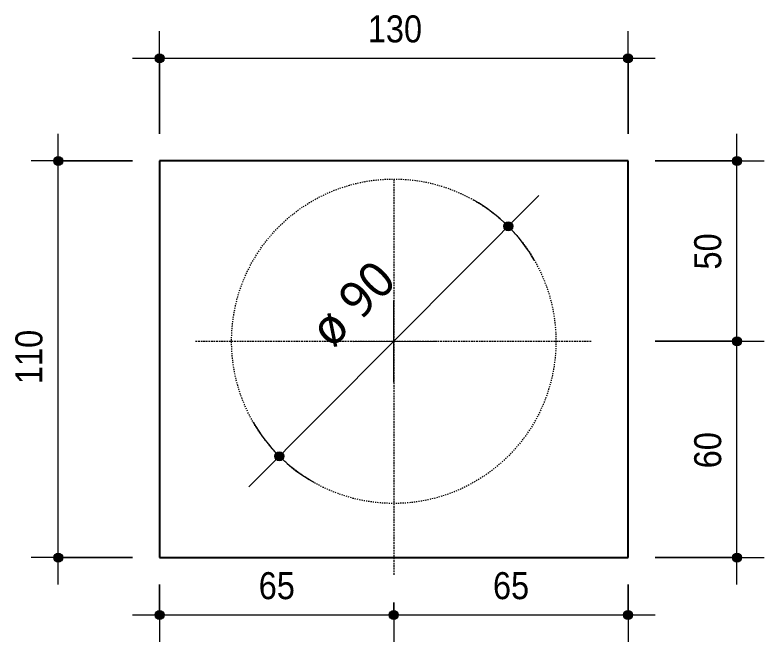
# Model space of a CAD drawing. Extents: x -2131 to 52870, y -3196 to 88043.
# Drawn here: x 46829 to 47036.8, y 1724.8 to 1898.7 of the extents above; entities that cross this region are included whole.
import ezdxf

# ---------------------------------------------------------------- set-up
doc = ezdxf.new("R2010")
doc.units = 0
doc.linetypes.add('Hidden', pattern=[0.714375, 0.47625, -0.238125])
doc.linetypes.add('Traço', pattern=[0.635, 0.3175, -0.3175])
for name, color, linetype, lineweight in [('A-ANNO-DIMS', 7, 'Continuous', 9), ('A-ANNO-DIMS-50', 7, 'Continuous', 9), ('S-FNDN', 7, 'Continuous', 25), ('S-FNDN-HDLN', 7, 'Traço', 18)]:
    doc.layers.add(name, color=color, linetype=linetype, lineweight=lineweight)
doc.styles.add('Fira Sans', font='', dxfattribs={"width": 0.9, "height": 7.5})
doc.styles.add('Gadugi_3', font='gadugi.ttf', dxfattribs={"height": 10})
doc.styles.get('Fira Sans').set_extended_font_data('Fira Sans')
doc.dimstyles.new('PED_1_5mm_ESQ_1', dxfattribs={"dimscale": 30.48, "dimtxt": 10.229846, "dimasz": 0.328084, "dimexe": 0.246063, "dimexo": 0.246063, "dimgap": 0.049213, "dimtad": 1, "dimdec": 1, "dimrnd": 0.5, "dimdsep": 46, "dimtxsty": 'Fira Sans', "dimblk1": 'DOTSMALL', "dimblk2": 'DOTSMALL', "dimsah": 1, "dimcen": 0.09, "dimdle": 0.246063, "dimazin": 0, "dimtfac": 1, "dimtdec": 4, "dimtix": 1, "dimtmove": 0, "dimatfit": 3, "dimfxl": 1, "dimtvp": 1, "dimtolj": 1, "dimtzin": 0, "dimarcsym": 2})
doc.dimstyles.new('PED_Diâmetro_-_2_5_mm_GADUGI', dxfattribs={"dimscale": 30.48, "dimtxt": 10.371623, "dimasz": 0.328084, "dimexe": 0.393701, "dimexo": 0, "dimgap": 0.246063, "dimtad": 1, "dimjust": 3, "dimrnd": 0.01, "dimdsep": 46, "dimtxsty": 'Gadugi_3', "dimblk1": 'DOTSMALL', "dimblk2": 'DOTSMALL', "dimsah": 1, "dimcen": 0.09, "dimdle": 0.393701, "dimazin": 0, "dimtfac": 1, "dimtdec": 4, "dimtix": 1, "dimtmove": 0, "dimatfit": 2, "dimfxl": 1, "dimtvp": 1, "dimtolj": 1, "dimtzin": 0, "dimarcsym": 2})

# ---------------------------------------------------------------- blocks, each defined once
blk = doc.blocks.new('PED_BLRET-1EST_EXCENTRICA_R01_2019 - 110x130x100-3841337-DT09 - BL190 _TERREO_')
at = {"layer": 'S-FNDN', "linetype": 'Hidden', "lineweight": 18}
for p, q in [((0, 45), (0, -65)), ((-55, 0), (55, 0))]:
    blk.add_line(p, q, dxfattribs=at)
at = {"layer": 'S-FNDN-HDLN'}
blk.add_circle((0, 0), 45, dxfattribs=at)
blk = doc.blocks.new('DIMBLOCK664-DT09 - BL190 _TERREO_')
at = {"layer": 'A-ANNO-DIMS-50', "transparency": 16777216}
h = blk.add_hatch(color=256, dxfattribs=at)
edge = h.paths.add_edge_path(flags=0)
edge.add_arc((46840.97, 1858.2), 1.25, 0, 360)
h = blk.add_hatch(color=256, dxfattribs=at)
edge = h.paths.add_edge_path(flags=0)
edge.add_arc((46840.97, 1748.2), 1.25, 0, 360)
for p, q in [((46840.97, 1740.7), (46840.97, 1865.7)), ((46861.59, 1858.2), (46833.47, 1858.2)), ((46840.97, 1858.2), (46861.59, 1858.2)), ((46861.59, 1748.2), (46833.47, 1748.2)), ((46840.97, 1748.2), (46861.59, 1748.2))]:
    blk.add_line(p, q, dxfattribs=at)
for centre in [(46840.97, 1858.2), (46840.97, 1748.2)]:
    blk.add_circle(centre, 1.25, dxfattribs=at)
at = {"layer": 'A-ANNO-DIMS-50', "color": 0, "transparency": 16777216, "insert": (46829.09, 1796.31), "char_height": 7.5, "width": 16.5251, "attachment_point": 1, "rotation": 90, "line_spacing_factor": 1.049215, "style": 'Fira Sans'}
blk.add_mtext('110', dxfattribs=at)
blk = doc.blocks.new('_DotSmall')
at = {"color": 0, "linetype": 'ByBlock', "const_width": 0.5}
blk.add_lwpolyline([(-0.0625, 0, 1), (0.0625, 0, 1)], format="xyb", close=True, dxfattribs=at)
blk = doc.blocks.new('DIMBLOCK665-DT09 - BL190 _TERREO_')
at = {"layer": 'A-ANNO-DIMS-50', "transparency": 16777216}
h = blk.add_hatch(color=256, dxfattribs=at)
edge = h.paths.add_edge_path(flags=0)
edge.add_arc((46869.09, 1886.7), 1.25, 0, 360)
h = blk.add_hatch(color=256, dxfattribs=at)
edge = h.paths.add_edge_path(flags=0)
edge.add_arc((46999.09, 1886.7), 1.25, 0, 360)
for p, q in [((46869.09, 1865.7), (46869.09, 1894.2)), ((46999.09, 1865.7), (46999.09, 1894.2)), ((46861.59, 1886.7), (47006.59, 1886.7)), ((46869.09, 1886.7), (46869.09, 1865.7)), ((46999.09, 1886.7), (46999.09, 1865.7))]:
    blk.add_line(p, q, dxfattribs=at)
for centre in [(46869.09, 1886.7), (46999.09, 1886.7)]:
    blk.add_circle(centre, 1.25, dxfattribs=at)
at = {"layer": 'A-ANNO-DIMS-50', "color": 0, "transparency": 16777216, "insert": (46926.88, 1898.59), "char_height": 7.5, "width": 17.312, "attachment_point": 1, "line_spacing_factor": 1.049215, "style": 'Fira Sans'}
blk.add_mtext('130', dxfattribs=at)
blk = doc.blocks.new('DIMBLOCK666-DT09 - BL190 _TERREO_')
at = {"layer": 'A-ANNO-DIMS-50', "transparency": 16777216}
h = blk.add_hatch(color=256, dxfattribs=at)
edge = h.paths.add_edge_path(flags=0)
edge.add_arc((46869.09, 1732.27), 1.25, 0, 360)
h = blk.add_hatch(color=256, dxfattribs=at)
edge = h.paths.add_edge_path(flags=0)
edge.add_arc((46934.09, 1732.27), 1.25, 0, 360)
for p, q in [((46869.09, 1740.7), (46869.09, 1724.77)), ((46869.09, 1732.27), (46869.09, 1740.7)), ((46934.09, 1735.7), (46934.09, 1724.77)), ((46934.09, 1732.27), (46934.09, 1735.7)), ((46861.59, 1732.27), (46934.09, 1732.27))]:
    blk.add_line(p, q, dxfattribs=at)
for centre in [(46869.09, 1732.27), (46934.09, 1732.27)]:
    blk.add_circle(centre, 1.25, dxfattribs=at)
at = {"layer": 'A-ANNO-DIMS-50', "color": 0, "transparency": 16777216, "insert": (46896.61, 1744.15), "char_height": 7.5, "width": 11.9611, "attachment_point": 1, "line_spacing_factor": 1.049215, "style": 'Fira Sans'}
blk.add_mtext('65', dxfattribs=at)
blk = doc.blocks.new('DIMBLOCK667-DT09 - BL190 _TERREO_')
at = {"layer": 'A-ANNO-DIMS-50', "transparency": 16777216}
h = blk.add_hatch(color=256, dxfattribs=at)
edge = h.paths.add_edge_path(flags=0)
edge.add_arc((46934.09, 1732.27), 1.25, 0, 360)
h = blk.add_hatch(color=256, dxfattribs=at)
edge = h.paths.add_edge_path(flags=0)
edge.add_arc((46999.09, 1732.27), 1.25, 0, 360)
for p, q in [((46999.09, 1740.7), (46999.09, 1724.77)), ((46999.09, 1732.27), (46999.09, 1740.7)), ((46934.09, 1735.7), (46934.09, 1724.77)), ((46934.09, 1732.27), (46934.09, 1735.7)), ((46934.09, 1732.27), (47006.59, 1732.27))]:
    blk.add_line(p, q, dxfattribs=at)
for centre in [(46934.09, 1732.27), (46999.09, 1732.27)]:
    blk.add_circle(centre, 1.25, dxfattribs=at)
at = {"layer": 'A-ANNO-DIMS-50', "color": 0, "transparency": 16777216, "insert": (46961.61, 1744.15), "char_height": 7.5, "width": 11.9611, "attachment_point": 1, "line_spacing_factor": 1.049215, "style": 'Fira Sans'}
blk.add_mtext('65', dxfattribs=at)
blk = doc.blocks.new('DIMBLOCK668-DT09 - BL190 _TERREO_')
at = {"layer": 'A-ANNO-DIMS-50', "transparency": 16777216}
h = blk.add_hatch(color=256, dxfattribs=at)
edge = h.paths.add_edge_path(flags=0)
edge.add_arc((47029.33, 1808.2), 1.25, 0, 360)
h = blk.add_hatch(color=256, dxfattribs=at)
edge = h.paths.add_edge_path(flags=0)
edge.add_arc((47029.33, 1748.2), 1.25, 0, 360)
for p, q in [((47006.59, 1808.2), (47036.83, 1808.2)), ((47029.33, 1808.2), (47006.59, 1808.2)), ((47029.33, 1740.7), (47029.33, 1808.2)), ((47006.59, 1748.2), (47036.83, 1748.2)), ((47029.33, 1748.2), (47006.59, 1748.2))]:
    blk.add_line(p, q, dxfattribs=at)
for centre in [(47029.33, 1808.2), (47029.33, 1748.2)]:
    blk.add_circle(centre, 1.25, dxfattribs=at)
at = {"layer": 'A-ANNO-DIMS-50', "color": 0, "transparency": 16777216, "insert": (47017.45, 1772.95), "char_height": 7.5, "width": 12.5906, "attachment_point": 1, "rotation": 90, "line_spacing_factor": 1.049215, "style": 'Fira Sans'}
blk.add_mtext('60', dxfattribs=at)
blk = doc.blocks.new('DIMBLOCK669-DT09 - BL190 _TERREO_')
at = {"layer": 'A-ANNO-DIMS-50', "transparency": 16777216}
h = blk.add_hatch(color=256, dxfattribs=at)
edge = h.paths.add_edge_path(flags=0)
edge.add_arc((47029.33, 1858.2), 1.25, 0, 360)
h = blk.add_hatch(color=256, dxfattribs=at)
edge = h.paths.add_edge_path(flags=0)
edge.add_arc((47029.33, 1808.2), 1.25, 0, 360)
for p, q in [((47029.33, 1808.2), (47029.33, 1865.7)), ((47006.59, 1858.2), (47036.83, 1858.2)), ((47029.33, 1858.2), (47006.59, 1858.2)), ((47006.59, 1808.2), (47036.83, 1808.2)), ((47029.33, 1808.2), (47006.59, 1808.2))]:
    blk.add_line(p, q, dxfattribs=at)
for centre in [(47029.33, 1858.2), (47029.33, 1808.2)]:
    blk.add_circle(centre, 1.25, dxfattribs=at)
at = {"layer": 'A-ANNO-DIMS-50', "color": 0, "transparency": 16777216, "insert": (47017.45, 1828.09), "char_height": 7.5, "width": 12.2758, "attachment_point": 1, "rotation": 90, "line_spacing_factor": 1.049215, "style": 'Fira Sans'}
blk.add_mtext('50', dxfattribs=at)
blk = doc.blocks.new('DIMBLOCK670-DT09 - BL190 _TERREO_')
at = {"layer": 'A-ANNO-DIMS-50', "transparency": 16777216}
h = blk.add_hatch(color=256, dxfattribs=at)
edge = h.paths.add_edge_path(flags=0)
edge.add_arc((46965.84, 1840.09), 1.25, 0, 360)
h = blk.add_hatch(color=256, dxfattribs=at)
edge = h.paths.add_edge_path(flags=0)
edge.add_arc((46902.34, 1776.31), 1.25, 0, 360)
for p, q in [((46934.09, 1808.2), (46974.3, 1848.6)), ((46934.12, 1796.89), (46934.06, 1819.51)), ((46934.09, 1808.2), (46893.88, 1767.8)), ((46922.78, 1808.17), (46945.4, 1808.23))]:
    blk.add_line(p, q, dxfattribs=at)
for centre in [(46965.84, 1840.09), (46902.34, 1776.31)]:
    blk.add_circle(centre, 1.25, dxfattribs=at)
for start, end in [(29.8532, 60.4109), (209.8532, 240.4109)]:
    blk.add_arc((46934.09, 1808.2), 45, start, end, dxfattribs=at)
at = {"layer": 'A-ANNO-DIMS-50', "color": 0, "transparency": 16777216, "insert": (46909.8, 1812.94), "char_height": 10, "width": 33.0532, "attachment_point": 1, "rotation": 45.1321, "line_spacing_factor": 1.02016, "style": 'Gadugi_3'}
blk.add_mtext('ø 90', dxfattribs=at)

msp = doc.modelspace()

# ---------------------------------------------------------------- linework, layer by layer
at = {"layer": 'S-FNDN'}
for p, q in [((46999.089, 1858.2), (46869.089, 1858.2)), ((46869.089, 1858.2), (46869.089, 1748.2)), ((46999.089, 1748.2), (46999.089, 1858.2)), ((46869.089, 1748.2), (46999.089, 1748.2))]:
    msp.add_line(p, q, dxfattribs=at)

# ---------------------------------------------------------------- block references
at = {"layer": 'S-FNDN', "linetype": 'Hidden', "lineweight": 18}
msp.add_blockref('PED_BLRET-1EST_EXCENTRICA_R01_2019 - 110x130x100-3841337-DT09 - BL190 _TERREO_', (46934.089, 1808.2), dxfattribs=at)

# ---------------------------------------------------------------- dimensions: what is measured, and where the dimension line sits
at = {"layer": 'A-ANNO-DIMS'}
for base, p1, p2, override, picture, middle in [((46999.089, 1886.704), (46869.089, 1858.2), (46999.089, 1858.2), {"dimpost": '<>', "dimfxl": 130}, 'DIMBLOCK665-DT09 - BL190 _TERREO_', (46934.089, 1892.019)), ((46934.089, 1732.265), (46869.089, 1748.2), (46934.089, 1743.2), {"dimpost": '<>', "dimfxl": 65.192024}, 'DIMBLOCK666-DT09 - BL190 _TERREO_', (46901.589, 1737.581)), ((46999.089, 1732.265), (46934.089, 1743.2), (46999.089, 1748.2), {"dimpost": '<>', "dimfxl": 65.192024}, 'DIMBLOCK667-DT09 - BL190 _TERREO_', (46966.589, 1737.581))]:
    dim = msp.add_linear_dim(base=base, p1=p1, p2=p2, dimstyle='PED_1_5mm_ESQ_1', override=override, dxfattribs=at)
    dim.commit()
    dim.dimension.update_dxf_attribs({"geometry": picture, "text_midpoint": middle})
for base, p1, p2, override, picture, middle in [((46840.972, 1858.2), (46869.089, 1748.2), (46869.089, 1858.2), {"dimpost": '<>', "dimfxl": 110}, 'DIMBLOCK664-DT09 - BL190 _TERREO_', (46835.657, 1803.2)), ((47029.332, 1858.2), (46999.089, 1808.2), (46999.089, 1858.2), {"dimpost": '<>', "dimfxl": 50}, 'DIMBLOCK669-DT09 - BL190 _TERREO_', (47024.017, 1833.2)), ((47029.332, 1808.2), (46999.089, 1748.2), (46999.089, 1808.2), {"dimpost": '<>', "dimfxl": 60}, 'DIMBLOCK668-DT09 - BL190 _TERREO_', (47024.017, 1778.2))]:
    dim = msp.add_linear_dim(base=base, p1=p1, p2=p2, angle=90, dimstyle='PED_1_5mm_ESQ_1', override=override, dxfattribs=at)
    dim.commit()
    dim.dimension.update_dxf_attribs({"geometry": picture, "text_midpoint": middle})
dim = msp.add_diameter_dim_2p(p1=(46965.836, 1840.093), p2=(46902.343, 1776.307), dimstyle='PED_Diâmetro_-_2_5_mm_GADUGI', override={"dimpost": 'ø<>'}, dxfattribs=at)
dim.commit()
dim.dimension.update_dxf_attribs({"geometry": 'DIMBLOCK670-DT09 - BL190 _TERREO_', "text_midpoint": (46924.968, 1817.279)})

doc.saveas('drawing.dxf')
